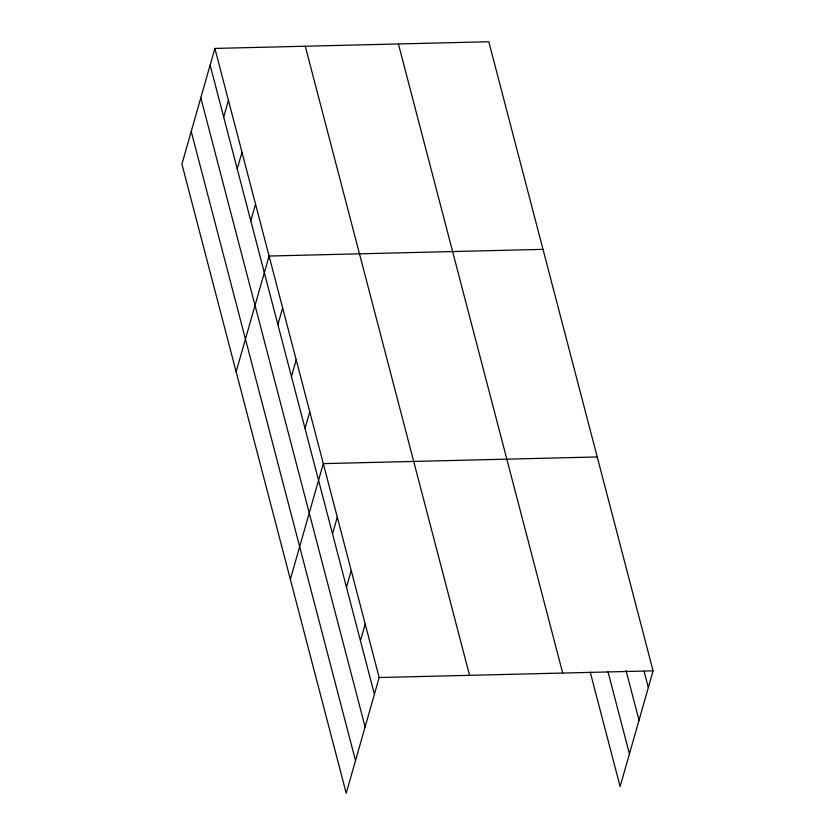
<?xml version="1.0" encoding="UTF-8"?>
<svg xmlns="http://www.w3.org/2000/svg" width="835" height="835" viewBox="0 0 835 835"><rect width="100%" height="100%" fill="white"/><g stroke="black" fill="none" stroke-linecap="round" stroke-linejoin="round"><path stroke-width="1.25" d="M214.877 48.43L181.915 164.151L346.212 793.25L379.173 677.529L214.877 48.43L488.788 41.75L653.085 670.849L620.123 786.57L590.241 672.165M223.676 117.025L228.435 100.336M237.234 168.921L241.993 152.231M250.792 220.826L255.541 204.137M236.138 371.752L269.1 256.032L543.011 249.352M277.898 324.627L282.647 307.938M291.446 376.533L296.206 359.833M305.005 428.428L309.764 411.738M290.35 579.354L323.312 463.634L597.223 456.954M332.528 533.805L337.277 517.115M346.483 587.276L351.243 570.587M360.449 640.748L365.208 624.058M379.173 677.529L653.085 670.849M644.109 671.382L648.325 687.539M626.031 670.484L639.015 720.219M607.995 671.82L629.423 753.89M398.399 43.952L562.696 673.062M305.276 46.228L469.562 675.327M210.128 65.12L374.414 694.229M200.817 97.799L365.104 726.899M191.225 131.471L355.522 760.57"/></g></svg>
